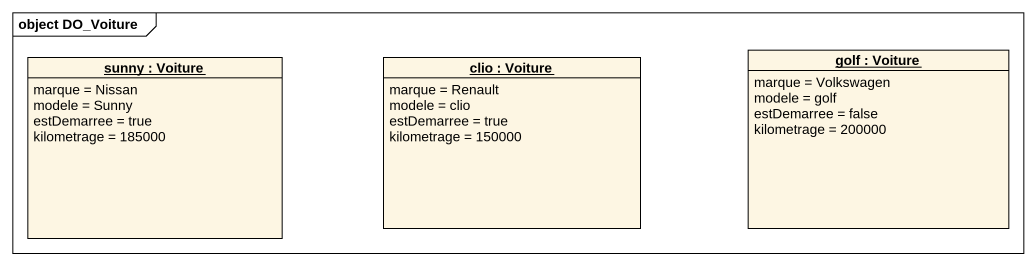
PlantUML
@startuml
mainframe object DO_Voiture
hide circle
hide empty members
object "golf : Voiture" as golf {
  marque = Volkswagen
  modele = golf
  estDemarree = false
  kilometrage = 200000
}
object "sunny : Voiture" as sunny {
  marque = Nissan
  modele = Sunny
  estDemarree = true
  kilometrage = 185000
}
object "clio : Voiture" as clio {
  marque = Renault
  modele = clio
  estDemarree = true
  kilometrage = 150000
}
@enduml
